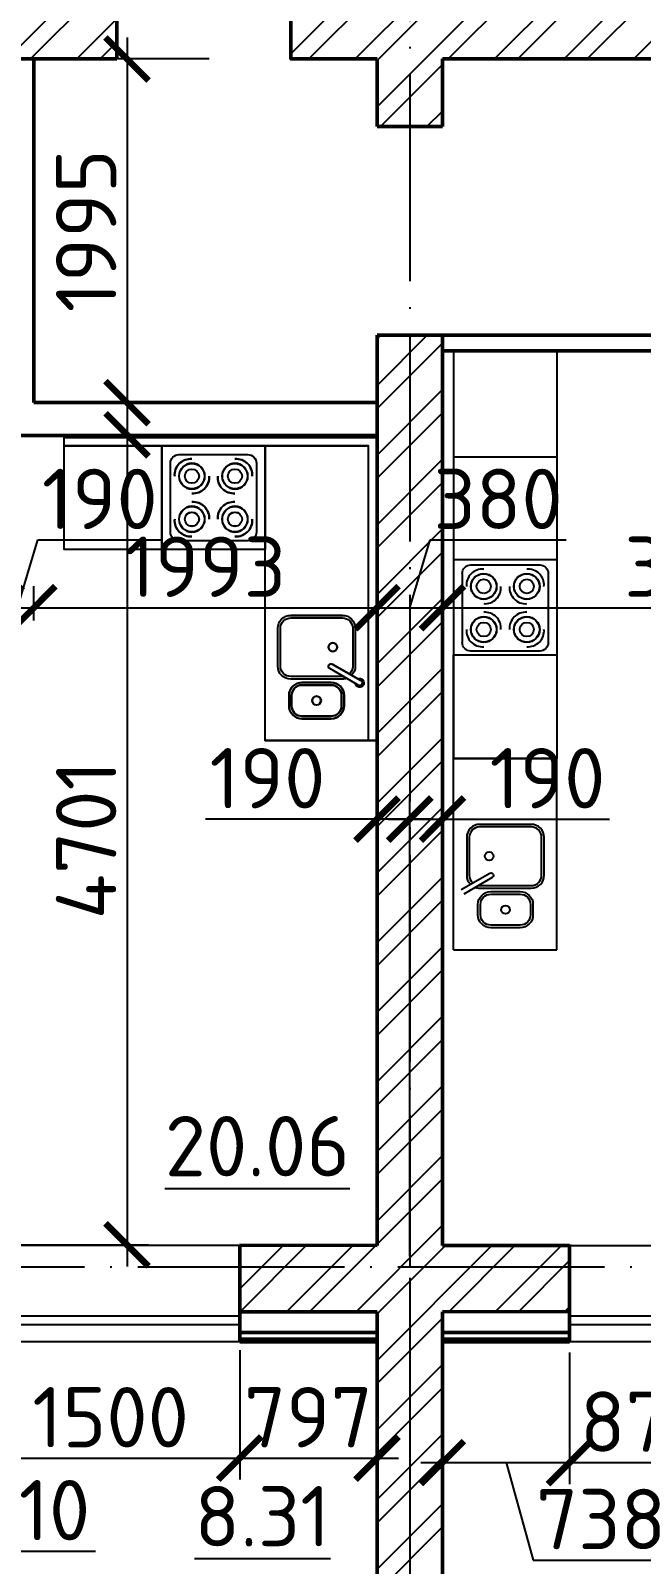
# Model space of a CAD drawing. Header units: millimetres. Extents: x -121275 to -95372, y 16759 to 40426.
# Drawn here: x -118364.5 to -118329, y 39365.1 to 39454.1 of the extents above; entities that cross this region are included whole.
import ezdxf

# ---------------------------------------------------------------- set-up
doc = ezdxf.new("R2010")
doc.units = ezdxf.units.MM
doc.header["$LTSCALE"] = 0.5
doc.linetypes.add('ACAD_ISO04W100', pattern=[30, 24, -3, 0, -3])
for name, color, linetype in [('kuhnja', 190, 'Continuous'), ('оси', 7, 'ACAD_ISO04W100'), ('размеры', 7, 'Continuous'), ('тонкие', 7, 'Continuous')]:
    doc.layers.add(name, color=color, linetype=linetype)
doc.layers.add('построения', color=6, linetype='Continuous', lineweight=25)
doc.layers.add('ТОНКИЕе', color=7, linetype='Continuous', lineweight=25)
doc.styles.add('Наклонный', font='isocpeur.ttf', dxfattribs={"height": 3.5})
doc.dimstyles.new('СТРОИТЕЛЬНЫЙ', dxfattribs={"dimtxt": 3.5, "dimasz": 2.5, "dimexe": 1.25, "dimexo": 0.625, "dimtad": 1, "dimdec": 0, "dimlfac": 100, "dimdsep": 46, "dimtxsty": 'Наклонный', "dimblk1": 'ARCHTICK', "dimblk2": 'ARCHTICK', "dimsah": 1, "dimcen": 0, "dimdle": 1.25, "dimadec": 0, "dimazin": 0, "dimtfac": 0.75, "dimtdec": 0, "dimtmove": 0, "dimatfit": 3, "dimldrblk": 'ARCHTICK', "dimfxl": 1, "dimtolj": 1, "dimtzin": 0, "dimarcsym": 0})
pattern_1 = [(45, (1722.8638, 1044.5907), (-2.02055763, 2.02055763), []), (45, (1724.2108, 1044.5907), (-2.02055763, 2.02055763), [])]

# ---------------------------------------------------------------- blocks, each defined once
blk = doc.blocks.new('_ArchTick')
at = {"color": 0, "linetype": 'ByBlock', "const_width": 0.15}
blk.add_lwpolyline([(-0.5, -0.5), (0.5, 0.5)], dxfattribs=at)
blk = doc.blocks.new('*D614')
at = {"layer": 'Defpoints', "color": 0, "transparency": 16777216}
for p in [(-118342.453, 39382.39), (-118218.153, 39382.39), (-118218.153, 39339.148)]:
    blk.add_point(p, dxfattribs=at)
at = {"layer": 'размеры', "color": 0, "lineweight": -2, "transparency": 16777216}
for p, q in [((-118342.453, 39381.765), (-118342.453, 39337.898)), ((-118218.153, 39381.765), (-118218.153, 39337.898)), ((-118343.703, 39339.148), (-118216.903, 39339.148))]:
    blk.add_line(p, q, dxfattribs=at)
at = {"layer": 'размеры', "color": 0, "lineweight": -2, "transparency": 16777216, "xscale": 2.5, "yscale": 2.5, "zscale": 2.5, "rotation": 180}
blk.add_blockref('_ArchTick', (-118342.453, 39339.148), dxfattribs=at)
at = {"layer": 'размеры', "color": 0, "lineweight": -2, "transparency": 16777216, "xscale": 2.5, "yscale": 2.5, "zscale": 2.5}
blk.add_blockref('_ArchTick', (-118218.153, 39339.148), dxfattribs=at)
at = {"layer": 'размеры', "color": 0, "transparency": 16777216, "insert": (-118280.303, 39341.523), "char_height": 3.5, "attachment_point": 5, "style": 'Наклонный'}
blk.add_mtext('\\A1;12430', dxfattribs=at)
blk = doc.blocks.new('*D627')
at = {"layer": 'Defpoints', "color": 0, "transparency": 16777216}
for p in [(-118344.353, 39418.064), (-118344.353, 39408.377), (-118342.453, 39382.39)]:
    blk.add_point(p, dxfattribs=at)
at = {"layer": 'размеры', "color": 0, "lineweight": -2, "transparency": 16777216}
for p, q in [((-118344.353, 39417.439), (-118344.353, 39407.127)), ((-118342.453, 39383.015), (-118342.453, 39409.627)), ((-118344.353, 39408.377), (-118354.312, 39408.377)), ((-118341.203, 39408.377), (-118344.353, 39408.377))]:
    blk.add_line(p, q, dxfattribs=at)
at = {"layer": 'размеры', "color": 0, "lineweight": -2, "transparency": 16777216, "xscale": 2.5, "yscale": 2.5, "zscale": 2.5, "rotation": 180}
blk.add_blockref('_ArchTick', (-118344.353, 39408.377), dxfattribs=at)
at = {"layer": 'размеры', "color": 0, "lineweight": -2, "transparency": 16777216, "xscale": 2.5, "yscale": 2.5, "zscale": 2.5}
blk.add_blockref('_ArchTick', (-118342.453, 39408.377), dxfattribs=at)
at = {"layer": 'размеры', "color": 0, "transparency": 16777216, "insert": (-118350.712, 39410.752), "char_height": 3.5, "attachment_point": 5, "style": 'Наклонный'}
blk.add_mtext('\\A1;190', dxfattribs=at)
blk = doc.blocks.new('*D628')
at = {"layer": 'Defpoints', "color": 0, "transparency": 16777216}
for p in [(-118340.553, 39418.395), (-118342.453, 39408.377), (-118340.553, 39408.377)]:
    blk.add_point(p, dxfattribs=at)
at = {"layer": 'размеры', "color": 0, "lineweight": -2, "transparency": 16777216}
for p, q in [((-118340.553, 39417.77), (-118340.553, 39407.127)), ((-118343.703, 39408.377), (-118340.553, 39408.377)), ((-118342.453, 39407.752), (-118342.453, 39407.127)), ((-118340.553, 39408.377), (-118330.853, 39408.377))]:
    blk.add_line(p, q, dxfattribs=at)
at = {"layer": 'размеры', "color": 0, "lineweight": -2, "transparency": 16777216, "xscale": 2.5, "yscale": 2.5, "zscale": 2.5, "rotation": 180}
blk.add_blockref('_ArchTick', (-118342.453, 39408.377), dxfattribs=at)
at = {"layer": 'размеры', "color": 0, "lineweight": -2, "transparency": 16777216, "xscale": 2.5, "yscale": 2.5, "zscale": 2.5}
blk.add_blockref('_ArchTick', (-118340.553, 39408.377), dxfattribs=at)
at = {"layer": 'размеры', "color": 0, "transparency": 16777216, "insert": (-118334.453, 39410.752), "char_height": 3.5, "attachment_point": 5, "style": 'Наклонный'}
blk.add_mtext('\\A1;190', dxfattribs=at)
blk = doc.blocks.new('16')
at = {"layer": 'kuhnja', "color": 6, "linetype": 'Continuous'}
for p, q in [((1575830.7, -196148.4), (1574070.6, -196148.4)), ((1574070.6, -196148.4), (1574070.6, -196798.4)), ((1575830.7, -197964.6), (1575830.7, -196148.4)), ((1574070.6, -196198.4), (1575780.7, -196198.4)), ((1575780.7, -197964.6), (1575780.7, -196198.4)), ((1574070.6, -196798.4), (1575180.7, -196798.4)), ((1575180.7, -196798.4), (1575180.7, -197964.6)), ((1575180.7, -197964.6), (1575830.7, -197964.6))]:
    blk.add_line(p, q, dxfattribs=at)
at = {"layer": 'kuhnja', "color": 6}
for p, q in [((1574419.2, -196241.9), (1574515.2, -196408.2)), ((1574393.2, -196256.9), (1574489.2, -196423.2))]:
    blk.add_line(p, q, dxfattribs=at)
at = {"layer": 'kuhnja', "color": 6, "ltscale": 600}
for p, q in [((1575180.7, -196798.4), (1575180.7, -197398.4)), ((1575780.7, -196798.4), (1575180.7, -196798.4)), ((1575680.7, -196848.4), (1575280.7, -196848.4)), ((1575780.7, -197398.4), (1575780.7, -196798.4)), ((1575230.7, -196898.4), (1575230.7, -197298.4)), ((1575730.7, -197298.4), (1575730.7, -196898.4)), ((1575180.7, -197398.4), (1575780.7, -197398.4)), ((1575280.7, -197348.4), (1575680.7, -197348.4))]:
    blk.add_line(p, q, dxfattribs=at)
at = {"layer": 'kuhnja', "color": 6}
for points in [[(1574432.2, -196324.5, 0.084828), (1574427.9, -196349.4), (1574427.9, -196649.4, 0.414214), (1574502.9, -196724.4)], [(1574502.9, -196724.4), (1574722.9, -196724.4, 0.414214), (1574797.9, -196649.4), (1574797.9, -196349.4, 0.414214), (1574722.9, -196274.4), (1574502.9, -196274.4, 0.19677), (1574450.3, -196295.9)], [(1574502.9, -196709.4), (1574722.9, -196709.4, 0.414214), (1574782.9, -196649.4), (1574782.9, -196349.4, 0.414214), (1574722.9, -196289.4), (1574502.9, -196289.4, 0.213804), (1574458.2, -196309.5)], [(1574443.2, -196343.6, 0.024245), (1574442.9, -196349.4), (1574442.9, -196649.4, 0.414214), (1574502.9, -196709.4)]]:
    blk.add_lwpolyline(points, format="xyb", dxfattribs=at)
for points in [[(1574272.9, -196339.4), (1574332.9, -196339.4, -0.414214), (1574407.9, -196414.4), (1574407.9, -196584.4, -0.414214), (1574332.9, -196659.4), (1574272.9, -196659.4, -0.414214), (1574197.9, -196584.4), (1574197.9, -196414.4, -0.414214)], [(1574272.9, -196354.4), (1574332.9, -196354.4, -0.414214), (1574392.9, -196414.4), (1574392.9, -196584.4, -0.414214), (1574332.9, -196644.4), (1574272.9, -196644.4, -0.414214), (1574212.9, -196584.4), (1574212.9, -196414.4, -0.414214)]]:
    blk.add_lwpolyline(points, format="xyb", close=True, dxfattribs=at)
for centre in [(1574612.9, -196404.4), (1574302.9, -196499.4)]:
    blk.add_circle(centre, 25, dxfattribs=at)
at = {"layer": 'kuhnja', "color": 6, "ltscale": 600}
for centre in [(1575355.7, -196973.4), (1575605.7, -196973.4), (1575355.7, -197223.4), (1575605.7, -197223.4)]:
    blk.add_circle(centre, 75, dxfattribs=at)
at = {"layer": 'kuhnja', "color": 6}
for centre, radius, start, end in [((1574406.2, -196249.4), 25, 336.8699, 263.1301), ((1574406.2, -196249.4), 15, 30, 210), ((1574502.2, -196415.7), 15, 210, 30)]:
    blk.add_arc(centre, radius, start, end, dxfattribs=at)
at = {"layer": 'kuhnja', "color": 6, "ltscale": 600}
for centre, radius, start, end in [((1575280.7, -196898.4), 50, 90, 180), ((1575680.7, -196898.4), 50, 0, 90), ((1575348.4, -196966.1), 93, 85.49745, 184.50255), ((1575355.7, -196973.4), 73.8, 0, 180), ((1575355.7, -196973.4), 41.3, 0, 180), ((1575605.7, -196973.4), 73.8, 0, 180), ((1575605.7, -196973.4), 41.3, 0, 180), ((1575613, -196966.1), 93, 355.49745, 94.50255), ((1575355.7, -196973.4), 73.8, 180, 0), ((1575355.7, -196973.4), 41.3, 180, 0), ((1575363, -196980.7), 93, 265.49745, 4.50255), ((1575598.4, -196980.7), 93, 175.49745, 274.50255), ((1575605.7, -196973.4), 73.8, 180, 0), ((1575605.7, -196973.4), 41.3, 180, 0), ((1575363, -197216.1), 93, 355.49745, 94.50255), ((1575598.4, -197216.1), 93, 85.49745, 184.50255), ((1575348.4, -197230.7), 93, 175.49745, 274.50255), ((1575355.7, -197223.4), 73.8, 0, 180), ((1575355.7, -197223.4), 73.8, 180, 0), ((1575355.7, -197223.4), 41.3, 0, 180), ((1575355.7, -197223.4), 41.3, 180, 0), ((1575605.7, -197223.4), 73.8, 0, 180), ((1575605.7, -197223.4), 73.8, 180, 0), ((1575605.7, -197223.4), 41.3, 0, 180), ((1575605.7, -197223.4), 41.3, 180, 0), ((1575613, -197230.7), 93, 265.49745, 4.50255), ((1575280.7, -197298.4), 50, 180, 270), ((1575680.7, -197298.4), 50, 270, 0)]:
    blk.add_arc(centre, radius, start, end, dxfattribs=at)
blk = doc.blocks.new('*D824')
at = {"layer": 'Defpoints', "color": 0, "transparency": 16777216}
for p in [(-118374.424, 39378.19), (-118367.324, 39378.04), (-118367.324, 39371.294)]:
    blk.add_point(p, dxfattribs=at)
at = {"layer": 'размеры', "color": 0, "lineweight": -2, "transparency": 16777216}
for p, q in [((-118374.424, 39377.565), (-118374.424, 39370.044)), ((-118367.324, 39377.415), (-118367.324, 39370.044)), ((-118375.674, 39371.294), (-118366.074, 39371.294)), ((-118370.874, 39371.294), (-118367.906, 39365.899)), ((-118367.906, 39365.899), (-118360.706, 39365.899))]:
    blk.add_line(p, q, dxfattribs=at)
at = {"layer": 'размеры', "color": 0, "lineweight": -2, "transparency": 16777216, "xscale": 2.5, "yscale": 2.5, "zscale": 2.5, "rotation": 180}
blk.add_blockref('_ArchTick', (-118374.424, 39371.294), dxfattribs=at)
at = {"layer": 'размеры', "color": 0, "lineweight": -2, "transparency": 16777216, "xscale": 2.5, "yscale": 2.5, "zscale": 2.5}
blk.add_blockref('_ArchTick', (-118367.324, 39371.294), dxfattribs=at)
at = {"layer": 'размеры', "color": 0, "transparency": 16777216, "insert": (-118364.306, 39368.274), "char_height": 3.5, "attachment_point": 5, "style": 'Наклонный'}
blk.add_mtext('\\A1;710', dxfattribs=at)
blk = doc.blocks.new('*D825')
at = {"layer": 'Defpoints', "color": 0, "transparency": 16777216}
for p in [(-118352.324, 39378.19), (-118367.324, 39378.04), (-118352.324, 39371.294)]:
    blk.add_point(p, dxfattribs=at)
at = {"layer": 'размеры', "color": 0, "lineweight": -2, "transparency": 16777216}
for p, q in [((-118367.324, 39377.415), (-118367.324, 39370.044)), ((-118352.324, 39377.565), (-118352.324, 39370.044)), ((-118368.574, 39371.294), (-118351.074, 39371.294))]:
    blk.add_line(p, q, dxfattribs=at)
at = {"layer": 'размеры', "color": 0, "lineweight": -2, "transparency": 16777216, "xscale": 2.5, "yscale": 2.5, "zscale": 2.5, "rotation": 180}
blk.add_blockref('_ArchTick', (-118367.324, 39371.294), dxfattribs=at)
at = {"layer": 'размеры', "color": 0, "lineweight": -2, "transparency": 16777216, "xscale": 2.5, "yscale": 2.5, "zscale": 2.5}
blk.add_blockref('_ArchTick', (-118352.324, 39371.294), dxfattribs=at)
at = {"layer": 'размеры', "color": 0, "transparency": 16777216, "insert": (-118359.824, 39373.669), "char_height": 3.5, "attachment_point": 5, "style": 'Наклонный'}
blk.add_mtext('\\A1;1500', dxfattribs=at)
blk = doc.blocks.new('*D826')
at = {"layer": 'Defpoints', "color": 0, "transparency": 16777216}
for p in [(-118352.324, 39378.19), (-118344.353, 39378.04), (-118344.353, 39371.294)]:
    blk.add_point(p, dxfattribs=at)
at = {"layer": 'размеры', "color": 0, "lineweight": -2, "transparency": 16777216}
for p, q in [((-118352.324, 39377.565), (-118352.324, 39370.044)), ((-118344.353, 39377.415), (-118344.353, 39370.044)), ((-118353.574, 39371.294), (-118343.103, 39371.294))]:
    blk.add_line(p, q, dxfattribs=at)
at = {"layer": 'размеры', "color": 0, "lineweight": -2, "transparency": 16777216, "xscale": 2.5, "yscale": 2.5, "zscale": 2.5, "rotation": 180}
blk.add_blockref('_ArchTick', (-118352.324, 39371.294), dxfattribs=at)
at = {"layer": 'размеры', "color": 0, "lineweight": -2, "transparency": 16777216, "xscale": 2.5, "yscale": 2.5, "zscale": 2.5}
blk.add_blockref('_ArchTick', (-118344.353, 39371.294), dxfattribs=at)
at = {"layer": 'размеры', "color": 0, "transparency": 16777216, "insert": (-118348.338, 39373.669), "char_height": 3.5, "attachment_point": 5, "style": 'Наклонный'}
blk.add_mtext('\\A1;797', dxfattribs=at)
blk = doc.blocks.new('*D828')
at = {"layer": 'Defpoints', "color": 0, "transparency": 16777216}
for p in [(-118340.553, 39378.04), (-118333.169, 39378.04), (-118333.169, 39371.035)]:
    blk.add_point(p, dxfattribs=at)
at = {"layer": 'размеры', "color": 0, "lineweight": -2, "transparency": 16777216}
for p, q in [((-118340.553, 39377.415), (-118340.553, 39369.785)), ((-118333.169, 39377.415), (-118333.169, 39369.785)), ((-118341.803, 39371.035), (-118331.919, 39371.035)), ((-118336.861, 39371.035), (-118335.291, 39365.38)), ((-118335.291, 39365.38), (-118327.391, 39365.38))]:
    blk.add_line(p, q, dxfattribs=at)
at = {"layer": 'размеры', "color": 0, "lineweight": -2, "transparency": 16777216, "xscale": 2.5, "yscale": 2.5, "zscale": 2.5, "rotation": 180}
blk.add_blockref('_ArchTick', (-118340.553, 39371.035), dxfattribs=at)
at = {"layer": 'размеры', "color": 0, "lineweight": -2, "transparency": 16777216, "xscale": 2.5, "yscale": 2.5, "zscale": 2.5}
blk.add_blockref('_ArchTick', (-118333.169, 39371.035), dxfattribs=at)
at = {"layer": 'размеры', "color": 0, "transparency": 16777216, "insert": (-118331.341, 39367.755), "char_height": 3.5, "attachment_point": 5, "style": 'Наклонный'}
blk.add_mtext('\\A1;738', dxfattribs=at)
blk = doc.blocks.new('*D829')
at = {"layer": 'Defpoints', "color": 0, "transparency": 16777216}
for p in [(-118333.169, 39378.04), (-118324.469, 39378.04), (-118324.469, 39371.035)]:
    blk.add_point(p, dxfattribs=at)
at = {"layer": 'размеры', "color": 0, "lineweight": -2, "transparency": 16777216}
for p, q in [((-118333.169, 39377.415), (-118333.169, 39369.785)), ((-118324.469, 39377.415), (-118324.469, 39369.785)), ((-118334.419, 39371.035), (-118323.219, 39371.035))]:
    blk.add_line(p, q, dxfattribs=at)
at = {"layer": 'размеры', "color": 0, "lineweight": -2, "transparency": 16777216, "xscale": 2.5, "yscale": 2.5, "zscale": 2.5, "rotation": 180}
blk.add_blockref('_ArchTick', (-118333.169, 39371.035), dxfattribs=at)
at = {"layer": 'размеры', "color": 0, "lineweight": -2, "transparency": 16777216, "xscale": 2.5, "yscale": 2.5, "zscale": 2.5}
blk.add_blockref('_ArchTick', (-118324.469, 39371.035), dxfattribs=at)
at = {"layer": 'размеры', "color": 0, "transparency": 16777216, "insert": (-118328.819, 39373.41), "char_height": 3.5, "attachment_point": 5, "style": 'Наклонный'}
blk.add_mtext('\\A1;870', dxfattribs=at)
blk = doc.blocks.new('*D897')
at = {"layer": 'Defpoints', "color": 0, "transparency": 16777216}
for p in [(-118364.279, 39420.646), (-118364.279, 39419.287), (-118366.179, 39417.387)]:
    blk.add_point(p, dxfattribs=at)
at = {"layer": 'размеры', "color": 0, "lineweight": -2, "transparency": 16777216}
for p, q in [((-118365.229, 39420.646), (-118364.048, 39424.583)), ((-118364.048, 39424.583), (-118356.848, 39424.583)), ((-118366.179, 39418.012), (-118366.179, 39421.896)), ((-118364.279, 39419.912), (-118364.279, 39421.896)), ((-118367.429, 39420.646), (-118363.029, 39420.646))]:
    blk.add_line(p, q, dxfattribs=at)
at = {"layer": 'размеры', "color": 0, "lineweight": -2, "transparency": 16777216, "xscale": 2.5, "yscale": 2.5, "zscale": 2.5, "rotation": 180}
blk.add_blockref('_ArchTick', (-118366.179, 39420.646), dxfattribs=at)
at = {"layer": 'размеры', "color": 0, "lineweight": -2, "transparency": 16777216, "xscale": 2.5, "yscale": 2.5, "zscale": 2.5}
blk.add_blockref('_ArchTick', (-118364.279, 39420.646), dxfattribs=at)
at = {"layer": 'размеры', "color": 0, "transparency": 16777216, "insert": (-118360.448, 39426.958), "char_height": 3.5, "attachment_point": 5, "style": 'Наклонный'}
blk.add_mtext('\\A1;190', dxfattribs=at)
blk = doc.blocks.new('*D898')
at = {"layer": 'Defpoints', "color": 0, "transparency": 16777216}
for p in [(-118344.353, 39420.646), (-118364.279, 39419.287), (-118344.353, 39419.287)]:
    blk.add_point(p, dxfattribs=at)
at = {"layer": 'размеры', "color": 0, "lineweight": -2, "transparency": 16777216}
for p, q in [((-118364.279, 39419.912), (-118364.279, 39421.896)), ((-118344.353, 39419.912), (-118344.353, 39421.896)), ((-118365.529, 39420.646), (-118343.103, 39420.646))]:
    blk.add_line(p, q, dxfattribs=at)
at = {"layer": 'размеры', "color": 0, "lineweight": -2, "transparency": 16777216, "xscale": 2.5, "yscale": 2.5, "zscale": 2.5, "rotation": 180}
blk.add_blockref('_ArchTick', (-118364.279, 39420.646), dxfattribs=at)
at = {"layer": 'размеры', "color": 0, "lineweight": -2, "transparency": 16777216, "xscale": 2.5, "yscale": 2.5, "zscale": 2.5}
blk.add_blockref('_ArchTick', (-118344.353, 39420.646), dxfattribs=at)
at = {"layer": 'размеры', "color": 0, "transparency": 16777216, "insert": (-118354.316, 39423.021), "char_height": 3.5, "attachment_point": 5, "style": 'Наклонный'}
blk.add_mtext('\\A1;1993', dxfattribs=at)
blk = doc.blocks.new('*D899')
at = {"layer": 'Defpoints', "color": 0, "transparency": 16777216}
for p in [(-118340.553, 39420.646), (-118344.353, 39419.287), (-118340.553, 39419.287)]:
    blk.add_point(p, dxfattribs=at)
at = {"layer": 'размеры', "color": 0, "lineweight": -2, "transparency": 16777216}
for p, q in [((-118342.453, 39420.646), (-118341.271, 39424.583)), ((-118341.271, 39424.583), (-118333.371, 39424.583)), ((-118344.353, 39419.912), (-118344.353, 39421.896)), ((-118340.553, 39419.912), (-118340.553, 39421.896)), ((-118345.603, 39420.646), (-118339.303, 39420.646))]:
    blk.add_line(p, q, dxfattribs=at)
at = {"layer": 'размеры', "color": 0, "lineweight": -2, "transparency": 16777216, "xscale": 2.5, "yscale": 2.5, "zscale": 2.5, "rotation": 180}
blk.add_blockref('_ArchTick', (-118344.353, 39420.646), dxfattribs=at)
at = {"layer": 'размеры', "color": 0, "lineweight": -2, "transparency": 16777216, "xscale": 2.5, "yscale": 2.5, "zscale": 2.5}
blk.add_blockref('_ArchTick', (-118340.553, 39420.646), dxfattribs=at)
at = {"layer": 'размеры', "color": 0, "transparency": 16777216, "insert": (-118337.321, 39426.958), "char_height": 3.5, "attachment_point": 5, "style": 'Наклонный'}
blk.add_mtext('\\A1;380', dxfattribs=at)
blk = doc.blocks.new('*D900')
at = {"layer": 'Defpoints', "color": 0, "transparency": 16777216}
for p in [(-118310.379, 39420.646), (-118340.553, 39419.287), (-118310.379, 39415.466)]:
    blk.add_point(p, dxfattribs=at)
at = {"layer": 'размеры', "color": 0, "lineweight": -2, "transparency": 16777216}
for p, q in [((-118340.553, 39419.912), (-118340.553, 39421.896)), ((-118310.379, 39416.091), (-118310.379, 39421.896)), ((-118341.803, 39420.646), (-118309.129, 39420.646))]:
    blk.add_line(p, q, dxfattribs=at)
at = {"layer": 'размеры', "color": 0, "lineweight": -2, "transparency": 16777216, "xscale": 2.5, "yscale": 2.5, "zscale": 2.5, "rotation": 180}
blk.add_blockref('_ArchTick', (-118340.553, 39420.646), dxfattribs=at)
at = {"layer": 'размеры', "color": 0, "lineweight": -2, "transparency": 16777216, "xscale": 2.5, "yscale": 2.5, "zscale": 2.5}
blk.add_blockref('_ArchTick', (-118310.379, 39420.646), dxfattribs=at)
at = {"layer": 'размеры', "color": 0, "transparency": 16777216, "insert": (-118325.466, 39423.021), "char_height": 3.5, "attachment_point": 5, "style": 'Наклонный'}
blk.add_mtext('\\A1;3017', dxfattribs=at)
blk = doc.blocks.new('*D926')
at = {"layer": 'Defpoints', "color": 0, "transparency": 16777216}
for p in [(-118385.991, 39430.68), (-118385.991, 39383.67), (-118358.87, 39383.67)]:
    blk.add_point(p, dxfattribs=at)
at = {"layer": 'размеры', "color": 0, "lineweight": -2, "transparency": 16777216}
for p, q in [((-118358.87, 39431.93), (-118358.87, 39382.42)), ((-118385.366, 39430.68), (-118357.62, 39430.68)), ((-118385.366, 39383.67), (-118357.62, 39383.67))]:
    blk.add_line(p, q, dxfattribs=at)
at = {"layer": 'размеры', "color": 0, "lineweight": -2, "transparency": 16777216, "xscale": 2.5, "yscale": 2.5, "zscale": 2.5}
for p, rotation in [((-118358.87, 39430.68), 90), ((-118358.87, 39383.67), 270)]:
    blk.add_blockref('_ArchTick', p, dxfattribs=dict(at, rotation=rotation))
at = {"layer": 'размеры', "color": 0, "transparency": 16777216, "insert": (-118361.245, 39407.175), "char_height": 3.5, "attachment_point": 5, "rotation": 90, "style": 'Наклонный'}
blk.add_mtext('\\A1;4701', dxfattribs=at)
blk = doc.blocks.new('*D929')
at = {"layer": 'Defpoints', "color": 0, "transparency": 16777216}
for p in [(-118353.475, 39452.49), (-118358.87, 39432.545), (-118353.475, 39432.545)]:
    blk.add_point(p, dxfattribs=at)
at = {"layer": 'размеры', "color": 0, "lineweight": -2, "transparency": 16777216}
for p, q in [((-118358.87, 39453.74), (-118358.87, 39431.295)), ((-118354.1, 39452.49), (-118360.12, 39452.49)), ((-118354.1, 39432.545), (-118360.12, 39432.545))]:
    blk.add_line(p, q, dxfattribs=at)
at = {"layer": 'размеры', "color": 0, "lineweight": -2, "transparency": 16777216, "xscale": 2.5, "yscale": 2.5, "zscale": 2.5}
for p, rotation in [((-118358.87, 39452.49), 90), ((-118358.87, 39432.545), 270)]:
    blk.add_blockref('_ArchTick', p, dxfattribs=dict(at, rotation=rotation))
at = {"layer": 'размеры', "color": 0, "transparency": 16777216, "insert": (-118361.245, 39442.517), "char_height": 3.5, "attachment_point": 5, "rotation": 90, "style": 'Наклонный'}
blk.add_mtext('\\A1;1995', dxfattribs=at)

msp = doc.modelspace()

# ---------------------------------------------------------------- hatches: boundary and pattern name
at = {"layer": 'тонкие', "transparency": 33554687}
h = msp.add_hatch(dxfattribs=at)
h.set_pattern_fill('ANSI32', scale=0.3)
h.set_pattern_definition(pattern_1)
h.paths.add_polyline_path([(-118371.953, 39476.19), (-118392.353, 39476.19), (-118392.353, 39473.69), (-118371.953, 39473.69)])
h.paths.add_polyline_path([(-118392.353, 39476.19), (-118394.954, 39476.19), (-118394.954, 39473.69), (-118392.353, 39473.69)])
h.paths.add_polyline_path([(-118360.902, 39476.19), (-118370.053, 39476.19), (-118370.053, 39473.69), (-118360.902, 39473.69)])
h.paths.add_polyline_path([(-118360.902, 39477.49), (-118368.153, 39477.49), (-118368.153, 39517.39), (-118370.053, 39517.39), (-118370.053, 39476.19), (-118360.902, 39476.19)])
h.paths.add_polyline_path([(-118370.053, 39476.19), (-118371.953, 39476.19), (-118371.953, 39473.69), (-118370.053, 39473.69)])
h.paths.add_polyline_path([(-118342.453, 39476.19), (-118348.802, 39476.19), (-118348.802, 39473.69), (-118342.953, 39473.69), (-118342.953, 39471.064), (-118342.453, 39471.064)])
h.paths.add_polyline_path([(-118339.153, 39476.19), (-118342.453, 39476.19), (-118342.453, 39471.064), (-118339.153, 39471.064)])
h.paths.add_polyline_path([(-118342.453, 39517.39), (-118342.953, 39517.39), (-118342.953, 39516.09), (-118342.953, 39477.49), (-118348.802, 39477.49), (-118348.802, 39476.19), (-118342.453, 39476.19)])
h.paths.add_polyline_path([(-118339.153, 39516.09), (-118331.987, 39516.09), (-118331.987, 39517.39), (-118342.453, 39517.39), (-118342.453, 39476.19), (-118339.153, 39476.19)])
h.paths.add_polyline_path([(-118432.353, 39454.39), (-118485.253, 39454.39), (-118485.253, 39452.49), (-118432.353, 39452.49)])
h.paths.add_polyline_path([(-118432.353, 39456.29), (-118434.253, 39456.29), (-118485.253, 39456.29), (-118485.253, 39454.39), (-118432.353, 39454.39)])
h.paths.add_polyline_path([(-118359.453, 39454.39), (-118370.053, 39454.39), (-118370.053, 39452.49), (-118366.179, 39452.49), (-118359.453, 39452.49)])
h.paths.add_polyline_path([(-118359.453, 39456.29), (-118370.053, 39456.29), (-118370.053, 39454.39), (-118359.453, 39454.39)])
h.paths.add_polyline_path([(-118370.053, 39456.29), (-118371.953, 39456.29), (-118371.953, 39454.39), (-118370.053, 39454.39)])
h.paths.add_polyline_path([(-118370.053, 39454.39), (-118371.953, 39454.39), (-118371.953, 39452.49), (-118370.053, 39452.49)])
h.paths.add_polyline_path([(-118342.453, 39454.39), (-118349.353, 39454.39), (-118349.353, 39452.49), (-118344.353, 39452.49), (-118344.353, 39448.561), (-118342.453, 39448.561)])
h.paths.add_polyline_path([(-118342.453, 39460.964), (-118342.953, 39460.964), (-118342.953, 39456.29), (-118349.353, 39456.29), (-118349.353, 39454.39), (-118342.453, 39454.39)])
h.paths.add_polyline_path([(-118340.553, 39452.49), (-118247.19, 39452.49), (-118247.19, 39454.39), (-118342.453, 39454.39), (-118342.453, 39448.561), (-118340.553, 39448.561)])
h.paths.add_polyline_path([(-118247.19, 39456.29), (-118339.153, 39456.29), (-118339.153, 39460.964), (-118342.453, 39460.964), (-118342.453, 39454.39), (-118247.19, 39454.39)])
h.paths.add_polyline_path([(-118414.453, 39517.39), (-118416.353, 39517.39), (-118416.353, 39477.69), (-118414.453, 39477.69)])
h.paths.add_polyline_path([(-118412.553, 39517.39), (-118414.453, 39517.39), (-118414.453, 39477.69), (-118412.553, 39477.69)])
h.paths.add_polyline_path([(-118414.453, 39528.99), (-118416.353, 39528.99), (-118416.353, 39517.39), (-118414.453, 39517.39)])
h.paths.add_polyline_path([(-118412.553, 39528.99), (-118414.453, 39528.99), (-118414.453, 39517.39), (-118412.553, 39517.39)])
h.paths.add_polyline_path([(-118371.953, 39517.39), (-118371.953, 39476.19), (-118370.053, 39476.19), (-118370.053, 39517.39)])
h = msp.add_hatch(dxfattribs=at)
h.set_pattern_fill('ANSI32', scale=0.3)
h.set_pattern_definition(pattern_1)
h.paths.add_polyline_path([(-118243.909, 39382.39), (-118252.671, 39382.39), (-118252.671, 39379.79), (-118243.909, 39379.79)])
h.paths.add_polyline_path([(-118243.909, 39383.59), (-118247.19, 39383.59), (-118252.671, 39383.603), (-118252.671, 39382.39), (-118243.909, 39382.39)])
h.paths.add_polyline_path([(-118273.671, 39382.39), (-118286.621, 39382.39), (-118286.621, 39379.79), (-118280.353, 39379.79), (-118280.353, 39361.49), (-118276.553, 39361.49), (-118276.553, 39379.79), (-118273.671, 39379.79)])
h.paths.add_polyline_path([(-118273.671, 39383.611), (-118286.621, 39383.616), (-118286.621, 39382.39), (-118273.671, 39382.39)])
h.paths.add_polyline_path([(-118302.421, 39382.39), (-118317.369, 39382.39), (-118317.369, 39379.79), (-118302.421, 39379.795)])
h.paths.add_polyline_path([(-118302.421, 39383.683), (-118317.369, 39383.627), (-118317.369, 39382.39), (-118302.421, 39382.39)])
h.paths.add_polyline_path([(-118333.169, 39382.39), (-118352.324, 39382.39), (-118352.324, 39379.79), (-118344.353, 39379.79), (-118344.353, 39361.49), (-118340.553, 39361.49), (-118340.553, 39367.99), (-118340.553, 39379.79), (-118333.169, 39379.795)])
h.paths.add_polyline_path([(-118333.169, 39383.633), (-118340.553, 39383.636), (-118340.553, 39436.461), (-118342.453, 39436.461), (-118342.453, 39382.39), (-118333.169, 39382.39)])
h.paths.add_polyline_path([(-118342.453, 39436.461), (-118344.353, 39436.461), (-118344.353, 39383.637), (-118352.324, 39383.643), (-118352.324, 39382.39), (-118342.453, 39382.39)])
h.paths.add_polyline_path([(-118374.424, 39382.39), (-118387.983, 39382.39), (-118387.983, 39379.79), (-118374.424, 39379.79)])

# ---------------------------------------------------------------- linework, layer by layer
at = {"layer": 'kuhnja', "color": 7, "linetype": 'Continuous'}
for p, q in [((-118339.906, 39435.561), (-118339.906, 39417.899)), ((-118339.906, 39400.798), (-118339.906, 39417.899)), ((-118333.906, 39400.798), (-118333.906, 39411.899))]:
    msp.add_line(p, q, dxfattribs=at)
at = {"layer": 'kuhnja', "color": 7, "ltscale": 600}
for p, q in [((-118339.406, 39422.631), (-118339.406, 39418.631)), ((-118339.906, 39417.899), (-118339.906, 39411.899))]:
    msp.add_line(p, q, dxfattribs=at)
msp.add_lwpolyline([(-118339.406, 39422.631, -0.414214), (-118338.906, 39423.131), (-118334.906, 39423.131, -0.414214), (-118334.406, 39422.631), (-118334.406, 39418.631, -0.414214), (-118334.906, 39418.131), (-118338.906, 39418.131, -0.414214), (-118339.406, 39418.631)], format="xyb", dxfattribs=at)
for points in [[(-118338.156, 39421.143, -1), (-118338.156, 39422.618, -1)], [(-118338.156, 39421.468, -1), (-118338.156, 39422.293, -1)], [(-118335.656, 39421.143, -1), (-118335.656, 39422.618, -1)], [(-118335.656, 39422.293, -1), (-118335.656, 39421.468, -1)], [(-118338.156, 39420.118, -1), (-118338.156, 39418.643, -1)], [(-118335.656, 39418.643, -1), (-118335.656, 39420.118, -1)], [(-118338.156, 39418.968, -1), (-118338.156, 39419.793, -1)], [(-118335.656, 39419.793, -1), (-118335.656, 39418.968, -1)]]:
    msp.add_lwpolyline(points, format="xyb", close=True, dxfattribs=at)
msp.add_lwpolyline([(-118333.906, 39417.899), (-118333.906, 39411.899), (-118339.906, 39411.899), (-118333.938, 39411.899)], dxfattribs=at)
at = {"layer": 'kuhnja', "color": 7}
for points in [[(-118338.644, 39404.414, 0.084828), (-118338.395, 39404.371), (-118335.395, 39404.371, 0.414214), (-118334.645, 39405.121), (-118334.645, 39407.321, 0.414214), (-118335.395, 39408.071), (-118338.395, 39408.071, 0.414214), (-118339.145, 39407.321), (-118339.145, 39405.121, 0.19677), (-118338.93, 39404.595)], [(-118338.453, 39404.524, 0.024245), (-118338.395, 39404.521), (-118335.395, 39404.521, 0.414214), (-118334.795, 39405.121), (-118334.795, 39407.321, 0.414214), (-118335.395, 39407.921), (-118338.395, 39407.921, 0.414214), (-118338.995, 39407.321), (-118338.995, 39405.121, 0.213804), (-118338.795, 39404.673)], [(-118339.47, 39404.283), (-118337.807, 39405.244, -1), (-118337.657, 39404.984), (-118339.32, 39404.024)]]:
    msp.add_lwpolyline(points, format="xyb", dxfattribs=at)
for points in [[(-118338.495, 39402.821), (-118338.495, 39403.421, -0.414214), (-118337.745, 39404.171), (-118336.045, 39404.171, -0.414214), (-118335.295, 39403.421), (-118335.295, 39402.821, -0.414214), (-118336.045, 39402.071), (-118337.745, 39402.071, -0.414214)], [(-118338.345, 39402.821), (-118338.345, 39403.421, -0.414214), (-118337.745, 39404.021), (-118336.045, 39404.021, -0.414214), (-118335.445, 39403.421), (-118335.445, 39402.821, -0.414214), (-118336.045, 39402.221), (-118337.745, 39402.221, -0.414214)]]:
    msp.add_lwpolyline(points, format="xyb", close=True, dxfattribs=at)
at = {"layer": 'kuhnja', "color": 7, "ltscale": 600}
for centre in [(-118338.156, 39421.881), (-118335.656, 39421.881), (-118338.156, 39419.381), (-118335.656, 39419.381)]:
    msp.add_circle(centre, 0.75, dxfattribs=at)
at = {"layer": 'kuhnja', "color": 7}
for centre in [(-118337.845, 39406.221), (-118336.895, 39403.121)]:
    msp.add_circle(centre, 0.25, dxfattribs=at)
at = {"layer": 'kuhnja', "color": 7, "ltscale": 600}
for centre, start, end in [((-118338.229, 39421.954), 85.49745, 184.50255), ((-118335.583, 39421.954), 355.49745, 94.50255), ((-118338.083, 39421.808), 265.49745, 4.50255), ((-118335.729, 39421.808), 175.49745, 274.50255), ((-118338.083, 39419.454), 355.49745, 94.50255), ((-118335.729, 39419.454), 85.49745, 184.50255), ((-118338.229, 39419.308), 175.49745, 274.50255), ((-118335.583, 39419.308), 265.49745, 4.50255)]:
    msp.add_arc(centre, 0.93, start, end, dxfattribs=at)
at = {"layer": 'оси', "color": 7}
for points in [[(-118342.453, 39572.39), (-118342.453, 39382.39)], [(-118494.149, 39382.39), (-118203.513, 39382.39)]]:
    msp.add_lwpolyline(points, dxfattribs=at)
at = {"layer": 'построения', "color": 7, "lineweight": 50}
for points in [[(-118371.953, 39452.49), (-118359.453, 39452.49)], [(-118349.353, 39452.49), (-118344.353, 39452.49)], [(-118344.353, 39452.49), (-118344.353, 39448.561)], [(-118340.553, 39452.49), (-118247.19, 39452.49)], [(-118340.553, 39448.561), (-118340.553, 39452.49)], [(-118344.353, 39436.461), (-118344.353, 39383.637)], [(-118340.553, 39383.636), (-118340.553, 39436.461)], [(-118352.324, 39379.79), (-118344.353, 39379.79)]]:
    msp.add_lwpolyline(points, dxfattribs=at)
at = {"layer": 'ТОНКИЕе', "color": 7, "lineweight": 50}
for points in [[(-118359.453, 39456.29), (-118359.453, 39452.49)], [(-118344.353, 39452.49), (-118349.353, 39452.49), (-118349.353, 39456.29)], [(-118364.279, 39432.545), (-118364.279, 39452.49)], [(-118344.353, 39448.561), (-118340.553, 39448.561)], [(-118340.553, 39436.461), (-118344.353, 39436.461)], [(-118340.553, 39436.461), (-118340.553, 39435.561), (-118310.379, 39435.561)], [(-118340.553, 39436.461), (-118310.379, 39436.461), (-118309.479, 39436.461), (-118309.479, 39428.723)], [(-118364.279, 39432.545), (-118344.353, 39432.545)], [(-118371.953, 39430.672), (-118366.179, 39430.645), (-118364.279, 39430.645)], [(-118366.179, 39430.645), (-118366.179, 39430.645), (-118344.353, 39430.645)], [(-118352.324, 39383.655), (-118352.324, 39378.04)], [(-118352.324, 39383.643), (-118344.353, 39383.637)], [(-118340.553, 39383.636), (-118333.169, 39383.633)], [(-118333.169, 39383.683), (-118333.169, 39379.795), (-118333.169, 39378.04)], [(-118344.353, 39379.79), (-118344.353, 39361.49), (-118340.553, 39361.49), (-118340.553, 39379.79)], [(-118340.553, 39379.79), (-118333.169, 39379.795)], [(-118344.353, 39378.59), (-118352.324, 39378.59)], [(-118344.353, 39378.19), (-118352.324, 39378.19)], [(-118333.169, 39378.59), (-118340.553, 39378.59)], [(-118333.169, 39378.19), (-118340.553, 39378.19)], [(-118344.353, 39378.04), (-118352.324, 39378.04)], [(-118333.169, 39378.04), (-118340.553, 39378.04)]]:
    msp.add_lwpolyline(points, dxfattribs=at)
at = {"layer": 'ТОНКИЕе', "color": 7}
for points in [[(-118339.906, 39435.561), (-118333.906, 39435.561), (-118333.906, 39417.899), (-118339.906, 39417.899)], [(-118339.906, 39429.392), (-118333.906, 39429.392)], [(-118339.906, 39423.449), (-118333.906, 39423.449)], [(-118339.906, 39400.798), (-118333.906, 39400.798)], [(-118367.324, 39383.655), (-118352.324, 39383.643), (-118352.324, 39378.04), (-118367.324, 39378.04), (-118367.324, 39379.04), (-118352.324, 39379.04), (-118352.324, 39379.54), (-118367.324, 39379.54)], [(-118333.169, 39383.633), (-118324.469, 39383.633), (-118324.469, 39378.04), (-118333.169, 39378.04), (-118333.169, 39379.04), (-118324.469, 39379.04), (-118324.469, 39379.54), (-118333.169, 39379.54)]]:
    msp.add_lwpolyline(points, dxfattribs=at)
at = {"layer": 'ТОНКИЕе'}
msp.add_lwpolyline([(-118344.353, 39412.93), (-118344.853, 39412.93), (-118344.853, 39430.03), (-118362.515, 39430.03), (-118362.515, 39430.53), (-118344.353, 39430.53), (-118344.353, 39412.93), (-118350.853, 39412.93), (-118350.853, 39430.03), (-118350.853, 39424.03), (-118362.515, 39424.03), (-118362.515, 39430.03), (-118356.853, 39430.03), (-118356.853, 39424.03)], dxfattribs=at)
for points in [[(-118356.353, 39425.03), (-118356.353, 39429.03, -0.198912), (-118356.206, 39429.384, -0.198912), (-118355.853, 39429.53, 0), (-118355.853, 39429.53), (-118351.853, 39429.53, -0.198912), (-118351.499, 39429.384, -0.198912), (-118351.353, 39429.03), (-118351.353, 39425.03, -0.198912), (-118351.499, 39424.677, -0.198912), (-118351.853, 39424.53), (-118355.853, 39424.53, -0.414214), (-118356.353, 39425.03, -1)], [(-118350.113, 39417.253), (-118350.113, 39419.453, -0.198912), (-118349.893, 39419.983, -0.198912), (-118349.363, 39420.203), (-118346.363, 39420.203, -0.198912), (-118345.833, 39419.983, -0.198912), (-118345.613, 39419.453), (-118345.613, 39417.253, -0.19677), (-118345.828, 39416.727, 2.386329), (-118345.828, 39416.727, -1)], [(-118349.963, 39417.253), (-118349.963, 39419.453, -0.198912), (-118349.787, 39419.877, -0.198912), (-118349.363, 39420.053), (-118346.363, 39420.053, -0.198912), (-118345.939, 39419.877, -0.198912), (-118345.763, 39419.453), (-118345.763, 39417.253, -0.105708), (-118345.815, 39417.007, -0.105708), (-118345.964, 39416.805, -2.231685)], [(-118347.101, 39417.115, -0.371241), (-118347.156, 39417.32, -0.346095), (-118346.951, 39417.375), (-118345.461, 39416.515), (-118345.288, 39416.415, -0.414214), (-118345.233, 39416.21, -0.414214), (-118345.438, 39416.155, 0), (-118345.611, 39416.255), (-118347.101, 39417.115)], [(-118346.114, 39416.545, -0.042338), (-118346.363, 39416.503), (-118349.363, 39416.503, -0.198912), (-118349.893, 39416.722, -0.198912), (-118350.113, 39417.253, -206164178550.226288)], [(-118346.305, 39416.656), (-118346.363, 39416.653), (-118349.363, 39416.653, -0.198912), (-118349.787, 39416.829, -0.198912), (-118349.963, 39417.253, -1)], [(-118345.461, 39416.515, -3), (-118345.611, 39416.255, 16.660254)], [(-118348.713, 39416.303), (-118347.013, 39416.303, -0.198912), (-118346.483, 39416.083, -0.198912), (-118346.263, 39415.553), (-118346.263, 39414.953, -0.198912), (-118346.483, 39414.422, -0.198912), (-118347.013, 39414.203), (-118348.713, 39414.203, -0.198912), (-118349.243, 39414.422, -0.198912), (-118349.463, 39414.953), (-118349.463, 39415.553, -0.198912), (-118349.243, 39416.083, -0.198912), (-118348.713, 39416.303, -1)], [(-118348.713, 39416.153), (-118347.013, 39416.153, -0.198912), (-118346.589, 39415.977, -0.198912), (-118346.413, 39415.553), (-118346.413, 39414.953, -0.198912), (-118346.589, 39414.529, -0.198912), (-118347.013, 39414.353), (-118348.713, 39414.353, -0.198912), (-118349.137, 39414.529, -0.198912), (-118349.313, 39414.953), (-118349.313, 39415.553, -0.198912), (-118349.137, 39415.977, -0.198912), (-118348.713, 39416.153, -1)]]:
    msp.add_lwpolyline(points, format="xyb", dxfattribs=at)
for centre, radius in [((-118355.103, 39428.28), 0.738), ((-118352.603, 39428.28), 0.738), ((-118355.103, 39428.28), 0.412), ((-118352.603, 39428.28), 0.412), ((-118355.103, 39425.78), 0.738), ((-118352.603, 39425.78), 0.738), ((-118355.103, 39425.78), 0.412), ((-118352.603, 39425.78), 0.412), ((-118346.913, 39418.353), 0.249), ((-118347.863, 39415.253), 0.258)]:
    msp.add_circle(centre, radius, dxfattribs=at)
for centre, start, end in [((-118355.176, 39428.353), 85.49745, 184.50255), ((-118352.53, 39428.353), 355.49745, 94.50255), ((-118355.03, 39428.207), 265.49745, 4.50255), ((-118352.676, 39428.207), 175.49745, 274.50255), ((-118355.03, 39425.853), 355.49745, 94.50255), ((-118352.676, 39425.853), 85.49745, 184.50255), ((-118355.176, 39425.707), 175.49745, 274.50255), ((-118352.53, 39425.707), 265.49745, 4.50255)]:
    msp.add_arc(centre, 0.93, start, end, dxfattribs=at)

# ---------------------------------------------------------------- block references
at = {"color": 7, "lineweight": 20, "xscale": -0.01, "yscale": 0.01, "zscale": 0.01, "rotation": 270}
msp.add_blockref('16', (-116382.869, 23672.223), dxfattribs=at)
msp.add_blockref('16', (-116382.869, 23672.223), dxfattribs=at)

# ---------------------------------------------------------------- texts
at = {"color": 7, "char_height": 3.5, "attachment_point": 1, "style": 'Наклонный'}
for s, insert in [('{\\fISOCPEUR|b1|i0|c204|p34;\\L20.06}', (-118356.677, 39391.148)), ('{\\fISOCPEUR|b1|i0|c204|p34;\\L8.31}', (-118354.947, 39369.672))]:
    msp.add_mtext_dynamic_manual_height_columns(s, width=11, gutter_width=35, heights=[0], dxfattribs=dict(at, insert=insert))

# ---------------------------------------------------------------- dimensions: what is measured, and where the dimension line sits
at = {"layer": 'размеры', "color": 7}
for base, p1, p2, picture, middle in [((-118358.8699, 39432.5447), (-118353.4752, 39452.4899), (-118353.4752, 39432.5447), '*D929', (-118361.2449, 39442.5173)), ((-118358.87, 39383.67), (-118385.991, 39430.68), (-118385.991, 39383.67), '*D926', (-118361.245, 39407.175))]:
    dim = msp.add_linear_dim(base=base, p1=p1, p2=p2, angle=90, dimstyle='СТРОИТЕЛЬНЫЙ', dxfattribs=at)
    dim.commit()
    dim.dimension.update_dxf_attribs({"geometry": picture, "text_midpoint": middle})
for base, p1, p2, override, picture, middle in [((-118364.279, 39420.646), (-118366.179, 39417.387), (-118364.279, 39419.287), {"dimtmove": 1}, '*D897', (-118363.423, 39426.958)), ((-118340.553, 39420.646), (-118344.353, 39419.287), (-118340.553, 39419.287), {"dimtmove": 1}, '*D899', (-118340.646, 39426.958)), ((-118344.353, 39420.646), (-118364.279, 39419.287), (-118344.353, 39419.287), {"dimtmove": 1}, '*D898', (-118354.316, 39423.021)), ((-118310.379, 39420.646), (-118340.553, 39419.287), (-118310.379, 39415.466), {"dimtmove": 1}, '*D900', (-118325.466, 39423.021)), ((-118218.153, 39339.148), (-118342.453, 39382.39), (-118218.153, 39382.39), {"dimtxsty": 'Наклонный', "dimtmove": 1}, '*D614', (-118280.303, 39341.523)), ((-118352.324, 39371.294), (-118367.324, 39378.04), (-118352.324, 39378.19), {"dimtmove": 1}, '*D825', (-118359.824, 39373.669)), ((-118344.353, 39371.294), (-118352.324, 39378.19), (-118344.353, 39378.04), {"dimtmove": 1}, '*D826', (-118348.338, 39373.669)), ((-118324.469, 39371.035), (-118333.169, 39378.04), (-118324.469, 39378.04), {"dimtmove": 1}, '*D829', (-118328.819, 39373.41))]:
    dim = msp.add_linear_dim(base=base, p1=p1, p2=p2, dimstyle='СТРОИТЕЛЬНЫЙ', override=override, dxfattribs=at)
    dim.commit()
    dim.dimension.update_dxf_attribs({"geometry": picture, "text_midpoint": middle})
dim = msp.add_linear_dim(base=(-118340.553, 39408.377), p1=(-118342.453, 39408.377), p2=(-118340.553, 39418.395), dimstyle='СТРОИТЕЛЬНЫЙ', dxfattribs=at)
dim.commit()
dim.dimension.update_dxf_attribs({"geometry": '*D628', "text_midpoint": (-118334.453, 39410.752)})
dim = msp.add_linear_dim(base=(-118344.353, 39408.377), p1=(-118342.453, 39382.39), p2=(-118344.353, 39418.064), dimstyle='СТРОИТЕЛЬНЫЙ', dxfattribs=at)
dim.commit()
dim.dimension.update_dxf_attribs({"geometry": '*D627', "text_midpoint": (-118350.712, 39408.377), "dimtype": 160})
for base, p1, p2, picture, middle in [((-118367.324, 39371.294), (-118374.424, 39378.19), (-118367.324, 39378.04), '*D824', (-118367.281, 39365.899)), ((-118333.169, 39371.035), (-118340.553, 39378.04), (-118333.169, 39378.04), '*D828', (-118334.666, 39365.38))]:
    dim = msp.add_linear_dim(base=base, p1=p1, p2=p2, dimstyle='СТРОИТЕЛЬНЫЙ', override={"dimtmove": 1}, dxfattribs=at)
    dim.commit()
    dim.dimension.update_dxf_attribs({"geometry": picture, "text_midpoint": middle, "dimtype": 160})

doc.saveas('drawing.dxf')
